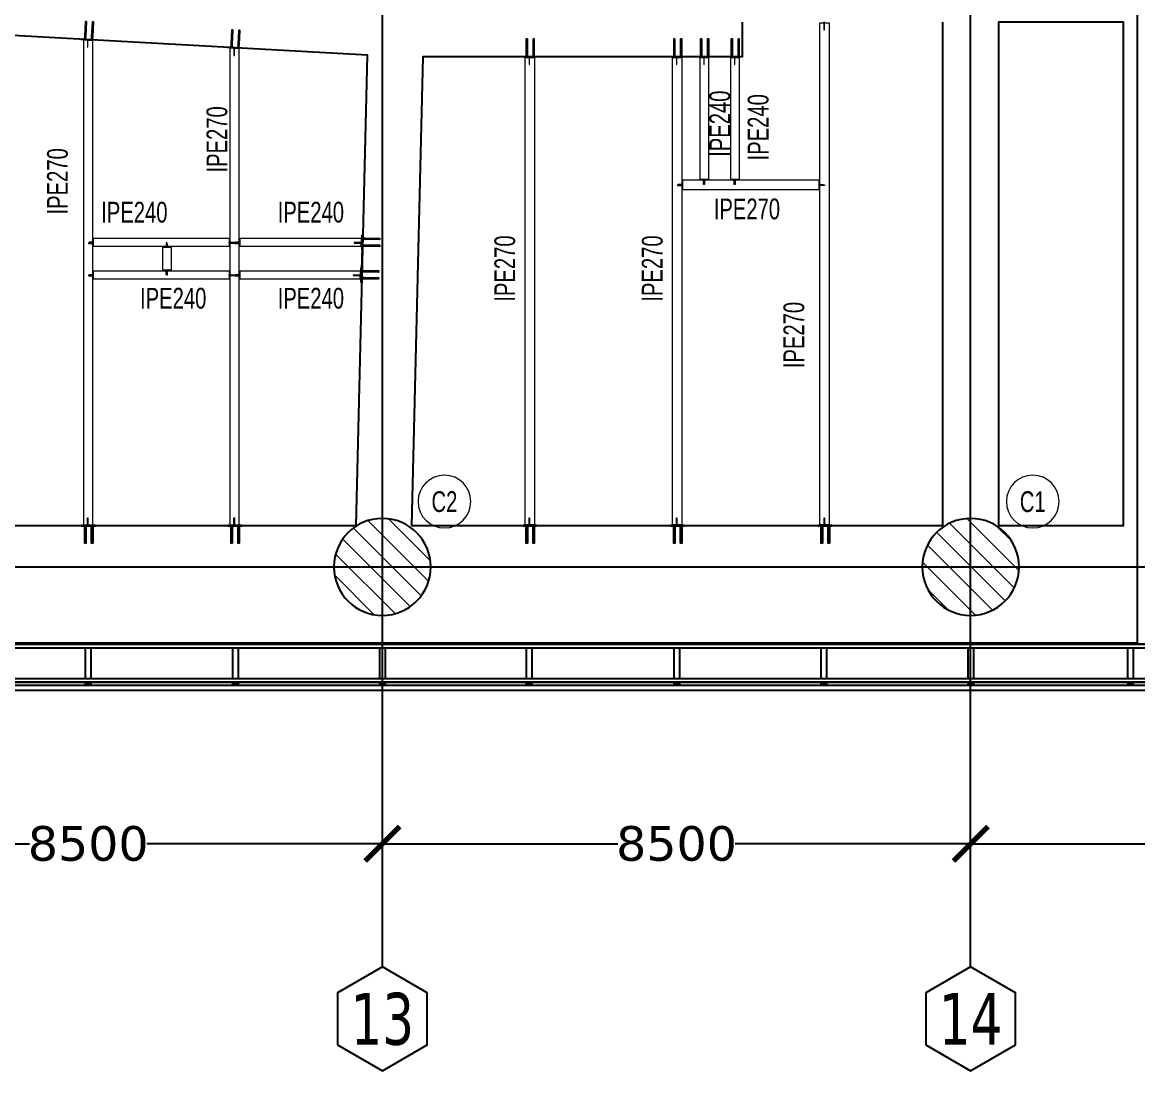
# Model space of a CAD drawing. Header units: millimetres. Extents: x -6598 to 74598, y -11659 to 33736.
# Drawn here: x 45798 to 61913, y -7280 to 7870 of the extents above; entities that cross this region are included whole.
import ezdxf
from ezdxf.enums import TextEntityAlignment as Align

# ---------------------------------------------------------------- set-up
doc = ezdxf.new("R2010")
doc.units = ezdxf.units.MM
for name, color, linetype, lineweight in [('0-1', 250, 'Continuous', 5), ('E_B_PLACA-1', 10, 'Continuous', 25), ('E_B_PLACA-2', 31, 'Continuous', 25), ('E_COLUMNAS', 1, 'Continuous', 18), ('E_COLUMNAS-2', 1, 'Continuous', 25), ('E_COLUMNAS-3', 1, 'Continuous', 35), ('E_TEXTO', 3, 'Continuous', 9), ('E_VIGAS-1', 31, 'Continuous', 25), ('E_VIGAS-2', 10, 'Continuous', 25), ('HCB-VIGAS', 4, 'Continuous', 15)]:
    doc.layers.add(name, color=color, linetype=linetype, lineweight=lineweight)
for name, color, linetype in [('COTAS', 8, 'Continuous'), ('HCB-EJES', 1, 'Continuous'), ('HCB-PLATINAS', 5, 'Continuous'), ('HCB-ROTULOS', 2, 'Continuous')]:
    doc.layers.add(name, color=color, linetype=linetype)
doc.styles.add('Arial Narrow', font='', dxfattribs={"width": 0.85, "height": 0.3})
doc.styles.add('Arial Narrow_1', font='', dxfattribs={"width": 0.85, "height": 0.3})
doc.styles.add('ROMANT', font='romant.shx', dxfattribs={"width": 0.8})
doc.styles.add('VERDANA', font='verdana.ttf')
doc.styles.get('Arial Narrow').set_extended_font_data('Arial Narrow')
doc.styles.get('Arial Narrow_1').set_extended_font_data('Arial Narrow')
doc.dimstyles.new('1.125', dxfattribs={"dimscale": 0, "dimtxt": 500, "dimasz": 500, "dimexe": 4, "dimexo": 4, "dimgap": 15, "dimtad": 0, "dimdec": 0, "dimzin": 4, "dimdsep": 46, "dimtxsty": 'ROMANT', "dimblk": 'ARCHTICK', "dimcen": -10, "dimclrd": 256, "dimclrt": 3, "dimadec": 0, "dimazin": 0, "dimtfac": 1, "dimtdec": 0, "dimtix": 1, "dimtmove": 0, "dimatfit": 0, "dimldrblk": 'OBLIQUE', "dimfxl": 0.05, "dimtolj": 1, "dimtzin": 0, "dimarcsym": 0})

# ---------------------------------------------------------------- blocks, each defined once
blk = doc.blocks.new('EST_SFM_VIGA-METALICA-SECCION-C - EST_SFM_VIGA-METALICA-UPN100-1527742-_34_00m_N_E_-NIVEL-9 DOC')
at = {"layer": 'E_VIGAS-2'}
for p, q in [((34.044, 0.018), (-34.827, 0.018)), ((-34.827, -0.032), (34.044, -0.032))]:
    blk.add_line(p, q, dxfattribs=at)
blk = doc.blocks.new('EST_SFM_VIGA-METALICA-SECCION-C - EST_SFM_VIGA-METALICA-UPN100-1527772-_34_00m_N_E_-NIVEL-9 DOC')
at = {"layer": 'E_VIGAS-2'}
for p, q in [((34.942, 0.032), (-34.929, 0.032)), ((-34.929, -0.018), (34.942, -0.018))]:
    blk.add_line(p, q, dxfattribs=at)
blk = doc.blocks.new('EST_SFM_VIGA-METALICA-SECCION-C - EST_SFM_VIGA-METALICA-UPN160-1579051-_34_00m_N_E_-NIVEL-9 DOC')
at = {"layer": 'E_VIGAS-1'}
for p, q in [((30.107, 0.047), (-30.264, 0.047)), ((-30.269, -0.018), (30.113, -0.018))]:
    blk.add_line(p, q, dxfattribs=at)
blk = doc.blocks.new('DCTIB_CNI_EST_MOD-1A-FAC_0001_rvt-1-_34_00m_N_E_-NIVEL-9 DOC')
at = {"layer": 'E_B_PLACA-1'}
for p, q in [((-74.597, 139.545), (-5.727, 139.545)), ((-5.177, 138.995), (-75.147, 138.995))]:
    blk.add_line(p, q, dxfattribs=at)
at = {"layer": 'E_B_PLACA-2'}
for p, q in [((-5.727, 139.545), (-74.597, 139.545)), ((-75.147, 138.995), (-5.177, 138.995))]:
    blk.add_line(p, q, dxfattribs=at)
at = {"layer": 'E_VIGAS-1'}
for p, q in [((-27.454, 139.567), (-27.372, 139.567)), ((-27.454, 139.567), (-27.454, 139.545)), ((-27.372, 139.567), (-27.372, 139.545)), ((-25.328, 139.567), (-25.246, 139.567)), ((-25.328, 139.567), (-25.328, 139.545)), ((-25.246, 139.567), (-25.246, 139.545)), ((-23.203, 139.567), (-23.121, 139.567)), ((-23.203, 139.567), (-23.203, 139.545)), ((-23.121, 139.567), (-23.121, 139.545)), ((-21.078, 139.567), (-20.996, 139.567)), ((-21.078, 139.545), (-21.078, 139.567)), ((-20.996, 139.545), (-20.996, 139.567)), ((-18.953, 139.567), (-18.871, 139.567)), ((-18.953, 139.567), (-18.953, 139.545)), ((-18.871, 139.567), (-18.871, 139.545)), ((-16.828, 139.567), (-16.746, 139.567)), ((-16.828, 139.567), (-16.828, 139.545)), ((-16.746, 139.567), (-16.746, 139.545)), ((-14.703, 139.567), (-14.621, 139.567)), ((-14.703, 139.567), (-14.703, 139.545)), ((-14.621, 139.567), (-14.621, 139.545)), ((-12.393, 139.567), (-12.311, 139.567)), ((-12.393, 139.545), (-12.393, 139.567)), ((-12.311, 139.545), (-12.311, 139.567)), ((-27.454, 138.995), (-27.454, 138.967)), ((-27.454, 138.967), (-27.372, 138.967)), ((-27.454, 138.966), (-27.454, 138.967)), ((-27.426, 138.966), (-27.454, 138.966)), ((-27.415, 138.961), (-27.415, 138.966)), ((-27.415, 138.947), (-27.415, 138.961)), ((-27.41, 138.966), (-27.41, 138.961)), ((-27.41, 138.961), (-27.41, 138.947)), ((-27.372, 138.966), (-27.399, 138.966)), ((-27.372, 138.995), (-27.372, 138.967)), ((-27.372, 138.967), (-27.372, 138.966)), ((-25.328, 138.995), (-25.328, 138.967)), ((-25.328, 138.967), (-25.246, 138.967)), ((-25.328, 138.966), (-25.328, 138.967)), ((-25.3, 138.966), (-25.328, 138.966)), ((-25.29, 138.961), (-25.29, 138.966)), ((-25.29, 138.947), (-25.29, 138.961)), ((-25.285, 138.966), (-25.285, 138.961)), ((-25.285, 138.961), (-25.285, 138.947)), ((-25.246, 138.966), (-25.274, 138.966)), ((-25.246, 138.995), (-25.246, 138.967)), ((-25.246, 138.967), (-25.246, 138.966)), ((-23.203, 138.995), (-23.203, 138.967)), ((-23.203, 138.967), (-23.121, 138.967)), ((-23.203, 138.966), (-23.203, 138.967)), ((-23.175, 138.966), (-23.203, 138.966)), ((-23.164, 138.961), (-23.164, 138.966)), ((-23.164, 138.947), (-23.164, 138.961)), ((-23.159, 138.966), (-23.159, 138.961)), ((-23.159, 138.961), (-23.159, 138.947)), ((-23.121, 138.966), (-23.149, 138.966)), ((-23.121, 138.995), (-23.121, 138.967)), ((-23.121, 138.967), (-23.121, 138.966)), ((-21.078, 138.967), (-21.078, 138.995)), ((-21.078, 138.966), (-21.078, 138.967)), ((-21.078, 138.967), (-20.996, 138.967)), ((-21.05, 138.966), (-21.078, 138.966)), ((-21.04, 138.961), (-21.04, 138.966)), ((-21.04, 138.947), (-21.04, 138.961)), ((-21.035, 138.966), (-21.035, 138.961)), ((-21.035, 138.961), (-21.035, 138.947)), ((-20.996, 138.966), (-21.024, 138.966)), ((-20.996, 138.967), (-20.996, 138.995)), ((-20.996, 138.967), (-20.996, 138.966)), ((-18.953, 138.995), (-18.953, 138.967)), ((-18.953, 138.967), (-18.871, 138.967)), ((-18.953, 138.966), (-18.953, 138.967)), ((-18.925, 138.966), (-18.953, 138.966)), ((-18.915, 138.961), (-18.915, 138.966)), ((-18.915, 138.947), (-18.915, 138.961)), ((-18.91, 138.966), (-18.91, 138.961)), ((-18.91, 138.961), (-18.91, 138.947)), ((-18.871, 138.966), (-18.899, 138.966)), ((-18.871, 138.995), (-18.871, 138.967)), ((-18.871, 138.967), (-18.871, 138.966)), ((-16.828, 138.995), (-16.828, 138.967)), ((-16.828, 138.967), (-16.746, 138.967)), ((-16.828, 138.966), (-16.828, 138.967)), ((-16.8, 138.966), (-16.828, 138.966)), ((-16.79, 138.961), (-16.79, 138.966)), ((-16.79, 138.947), (-16.79, 138.961)), ((-16.785, 138.966), (-16.785, 138.961)), ((-16.785, 138.961), (-16.785, 138.947)), ((-16.746, 138.966), (-16.774, 138.966)), ((-16.746, 138.995), (-16.746, 138.967)), ((-16.746, 138.967), (-16.746, 138.966)), ((-14.703, 138.995), (-14.703, 138.967)), ((-14.621, 138.967), (-14.703, 138.967)), ((-14.703, 138.967), (-14.621, 138.967)), ((-14.703, 138.966), (-14.703, 138.967)), ((-14.675, 138.966), (-14.703, 138.966)), ((-14.665, 138.961), (-14.665, 138.966)), ((-14.665, 138.947), (-14.665, 138.961)), ((-14.66, 138.966), (-14.66, 138.961)), ((-14.66, 138.961), (-14.66, 138.947)), ((-14.621, 138.966), (-14.649, 138.966)), ((-14.621, 138.995), (-14.621, 138.967)), ((-14.621, 138.967), (-14.621, 138.966)), ((-12.393, 138.967), (-12.393, 138.995)), ((-12.311, 138.967), (-12.393, 138.967)), ((-12.393, 138.966), (-12.393, 138.967)), ((-12.393, 138.967), (-12.311, 138.967)), ((-12.365, 138.966), (-12.393, 138.966)), ((-12.355, 138.961), (-12.355, 138.966)), ((-12.355, 138.947), (-12.355, 138.961)), ((-12.35, 138.966), (-12.35, 138.961)), ((-12.35, 138.961), (-12.35, 138.947)), ((-12.311, 138.966), (-12.339, 138.966)), ((-12.311, 138.967), (-12.311, 138.995)), ((-12.311, 138.967), (-12.311, 138.966))]:
    blk.add_line(p, q, dxfattribs=at)
for points, knots in [([(-27.415, 138.961), (-27.415, 138.962), (-27.415, 138.963), (-27.417, 138.965), (-27.419, 138.965), (-27.42, 138.966), (-27.421, 138.966), (-27.423, 138.966), (-27.424, 138.966), (-27.426, 138.966)], [0, 0, 0, 0, 0.285714, 0.428571, 0.571429, 0.678571, 0.732143, 0.785714, 1, 1, 1, 1]), ([(-27.426, 138.966), (-27.425, 138.966), (-27.423, 138.966), (-27.421, 138.966), (-27.419, 138.965), (-27.417, 138.964), (-27.415, 138.963), (-27.415, 138.962), (-27.415, 138.961)], [0, 0, 0, 0, 0.142857, 0.285714, 0.428571, 0.571429, 0.785714, 1, 1, 1, 1]), ([(-27.41, 138.961), (-27.41, 138.962), (-27.41, 138.963), (-27.408, 138.965), (-27.407, 138.965), (-27.405, 138.966), (-27.404, 138.966), (-27.402, 138.966), (-27.401, 138.966), (-27.399, 138.966)], [0, 0, 0, 0, 0.285714, 0.428571, 0.571429, 0.678571, 0.732143, 0.785714, 1, 1, 1, 1]), ([(-27.399, 138.966), (-27.4, 138.966), (-27.402, 138.966), (-27.404, 138.966), (-27.406, 138.965), (-27.408, 138.964), (-27.41, 138.963), (-27.41, 138.962), (-27.41, 138.961)], [0, 0, 0, 0, 0.142857, 0.285714, 0.428571, 0.571429, 0.785714, 1, 1, 1, 1]), ([(-25.29, 138.961), (-25.29, 138.962), (-25.29, 138.963), (-25.292, 138.965), (-25.293, 138.965), (-25.295, 138.966), (-25.296, 138.966), (-25.297, 138.966), (-25.299, 138.966), (-25.3, 138.966)], [0, 0, 0, 0, 0.285714, 0.428571, 0.571429, 0.678571, 0.732143, 0.785714, 1, 1, 1, 1]), ([(-25.3, 138.966), (-25.299, 138.966), (-25.298, 138.966), (-25.295, 138.966), (-25.293, 138.965), (-25.291, 138.964), (-25.29, 138.963), (-25.29, 138.962), (-25.29, 138.961)], [0, 0, 0, 0, 0.142857, 0.285714, 0.428571, 0.571429, 0.785714, 1, 1, 1, 1]), ([(-25.285, 138.961), (-25.285, 138.962), (-25.284, 138.963), (-25.283, 138.965), (-25.281, 138.965), (-25.28, 138.966), (-25.279, 138.966), (-25.277, 138.966), (-25.275, 138.966), (-25.274, 138.966)], [0, 0, 0, 0, 0.285714, 0.428571, 0.571429, 0.678571, 0.732143, 0.785714, 1, 1, 1, 1]), ([(-25.274, 138.966), (-25.275, 138.966), (-25.276, 138.966), (-25.279, 138.966), (-25.281, 138.965), (-25.283, 138.964), (-25.284, 138.963), (-25.285, 138.962), (-25.285, 138.961)], [0, 0, 0, 0, 0.142857, 0.285714, 0.428571, 0.571429, 0.785714, 1, 1, 1, 1]), ([(-23.164, 138.961), (-23.164, 138.962), (-23.165, 138.963), (-23.166, 138.965), (-23.168, 138.965), (-23.169, 138.966), (-23.17, 138.966), (-23.172, 138.966), (-23.174, 138.966), (-23.175, 138.966)], [0, 0, 0, 0, 0.285714, 0.428571, 0.571429, 0.678571, 0.732143, 0.785714, 1, 1, 1, 1]), ([(-23.175, 138.966), (-23.174, 138.966), (-23.173, 138.966), (-23.17, 138.966), (-23.168, 138.965), (-23.166, 138.964), (-23.165, 138.963), (-23.164, 138.962), (-23.164, 138.961)], [0, 0, 0, 0, 0.142857, 0.285714, 0.428571, 0.571429, 0.785714, 1, 1, 1, 1]), ([(-23.159, 138.961), (-23.159, 138.962), (-23.159, 138.963), (-23.157, 138.965), (-23.156, 138.965), (-23.154, 138.966), (-23.153, 138.966), (-23.152, 138.966), (-23.15, 138.966), (-23.149, 138.966)], [0, 0, 0, 0, 0.285714, 0.428571, 0.571429, 0.678571, 0.732143, 0.785714, 1, 1, 1, 1]), ([(-23.149, 138.966), (-23.15, 138.966), (-23.151, 138.966), (-23.154, 138.966), (-23.156, 138.965), (-23.158, 138.964), (-23.159, 138.963), (-23.159, 138.962), (-23.159, 138.961)], [0, 0, 0, 0, 0.142857, 0.285714, 0.428571, 0.571429, 0.785714, 1, 1, 1, 1]), ([(-21.05, 138.966), (-21.049, 138.966), (-21.048, 138.966), (-21.045, 138.966), (-21.043, 138.965), (-21.041, 138.964), (-21.04, 138.963), (-21.04, 138.962), (-21.04, 138.961)], [0, 0, 0, 0, 0.142857, 0.285714, 0.428571, 0.571429, 0.785714, 1, 1, 1, 1]), ([(-21.04, 138.961), (-21.04, 138.962), (-21.04, 138.963), (-21.042, 138.965), (-21.043, 138.965), (-21.045, 138.966), (-21.046, 138.966), (-21.047, 138.966), (-21.049, 138.966), (-21.05, 138.966)], [0, 0, 0, 0, 0.285714, 0.428571, 0.571429, 0.678571, 0.732143, 0.785714, 1, 1, 1, 1]), ([(-21.024, 138.966), (-21.025, 138.966), (-21.026, 138.966), (-21.029, 138.966), (-21.031, 138.965), (-21.033, 138.964), (-21.034, 138.963), (-21.035, 138.962), (-21.035, 138.961)], [0, 0, 0, 0, 0.142857, 0.285714, 0.428571, 0.571429, 0.785714, 1, 1, 1, 1]), ([(-21.035, 138.961), (-21.035, 138.962), (-21.034, 138.963), (-21.033, 138.965), (-21.031, 138.965), (-21.03, 138.966), (-21.029, 138.966), (-21.027, 138.966), (-21.025, 138.966), (-21.024, 138.966)], [0, 0, 0, 0, 0.285714, 0.428571, 0.571429, 0.678571, 0.732143, 0.785714, 1, 1, 1, 1]), ([(-18.915, 138.961), (-18.915, 138.962), (-18.915, 138.963), (-18.917, 138.965), (-18.918, 138.965), (-18.92, 138.966), (-18.921, 138.966), (-18.922, 138.966), (-18.924, 138.966), (-18.925, 138.966)], [0, 0, 0, 0, 0.285714, 0.428571, 0.571429, 0.678571, 0.732143, 0.785714, 1, 1, 1, 1]), ([(-18.925, 138.966), (-18.924, 138.966), (-18.923, 138.966), (-18.92, 138.966), (-18.918, 138.965), (-18.916, 138.964), (-18.915, 138.963), (-18.915, 138.962), (-18.915, 138.961)], [0, 0, 0, 0, 0.142857, 0.285714, 0.428571, 0.571429, 0.785714, 1, 1, 1, 1]), ([(-18.91, 138.961), (-18.91, 138.962), (-18.909, 138.963), (-18.908, 138.965), (-18.906, 138.965), (-18.905, 138.966), (-18.904, 138.966), (-18.902, 138.966), (-18.9, 138.966), (-18.899, 138.966)], [0, 0, 0, 0, 0.285714, 0.428571, 0.571429, 0.678571, 0.732143, 0.785714, 1, 1, 1, 1]), ([(-18.899, 138.966), (-18.9, 138.966), (-18.901, 138.966), (-18.904, 138.966), (-18.906, 138.965), (-18.908, 138.964), (-18.909, 138.963), (-18.91, 138.962), (-18.91, 138.961)], [0, 0, 0, 0, 0.142857, 0.285714, 0.428571, 0.571429, 0.785714, 1, 1, 1, 1]), ([(-16.79, 138.961), (-16.79, 138.962), (-16.79, 138.963), (-16.792, 138.965), (-16.793, 138.965), (-16.795, 138.966), (-16.796, 138.966), (-16.797, 138.966), (-16.799, 138.966), (-16.8, 138.966)], [0, 0, 0, 0, 0.285714, 0.428571, 0.571429, 0.678571, 0.732143, 0.785714, 1, 1, 1, 1]), ([(-16.8, 138.966), (-16.799, 138.966), (-16.798, 138.966), (-16.795, 138.966), (-16.793, 138.965), (-16.791, 138.964), (-16.79, 138.963), (-16.79, 138.962), (-16.79, 138.961)], [0, 0, 0, 0, 0.142857, 0.285714, 0.428571, 0.571429, 0.785714, 1, 1, 1, 1]), ([(-16.785, 138.961), (-16.785, 138.962), (-16.784, 138.963), (-16.783, 138.965), (-16.781, 138.965), (-16.78, 138.966), (-16.779, 138.966), (-16.777, 138.966), (-16.775, 138.966), (-16.774, 138.966)], [0, 0, 0, 0, 0.285714, 0.428571, 0.571429, 0.678571, 0.732143, 0.785714, 1, 1, 1, 1]), ([(-16.774, 138.966), (-16.775, 138.966), (-16.776, 138.966), (-16.779, 138.966), (-16.781, 138.965), (-16.783, 138.964), (-16.784, 138.963), (-16.785, 138.962), (-16.785, 138.961)], [0, 0, 0, 0, 0.142857, 0.285714, 0.428571, 0.571429, 0.785714, 1, 1, 1, 1]), ([(-14.665, 138.961), (-14.665, 138.962), (-14.665, 138.963), (-14.667, 138.965), (-14.668, 138.965), (-14.67, 138.966), (-14.671, 138.966), (-14.672, 138.966), (-14.674, 138.966), (-14.675, 138.966)], [0, 0, 0, 0, 0.285714, 0.428571, 0.571429, 0.678571, 0.732143, 0.785714, 1, 1, 1, 1]), ([(-14.675, 138.966), (-14.674, 138.966), (-14.673, 138.966), (-14.67, 138.966), (-14.668, 138.965), (-14.666, 138.964), (-14.665, 138.963), (-14.665, 138.962), (-14.665, 138.961)], [0, 0, 0, 0, 0.142857, 0.285714, 0.428571, 0.571429, 0.785714, 1, 1, 1, 1]), ([(-14.66, 138.961), (-14.66, 138.962), (-14.659, 138.963), (-14.658, 138.965), (-14.656, 138.965), (-14.655, 138.966), (-14.654, 138.966), (-14.652, 138.966), (-14.65, 138.966), (-14.649, 138.966)], [0, 0, 0, 0, 0.285714, 0.428571, 0.571429, 0.678571, 0.732143, 0.785714, 1, 1, 1, 1]), ([(-14.649, 138.966), (-14.65, 138.966), (-14.651, 138.966), (-14.654, 138.966), (-14.656, 138.965), (-14.658, 138.964), (-14.659, 138.963), (-14.66, 138.962), (-14.66, 138.961)], [0, 0, 0, 0, 0.142857, 0.285714, 0.428571, 0.571429, 0.785714, 1, 1, 1, 1]), ([(-12.365, 138.966), (-12.364, 138.966), (-12.363, 138.966), (-12.36, 138.966), (-12.358, 138.965), (-12.356, 138.964), (-12.355, 138.963), (-12.355, 138.962), (-12.355, 138.961)], [0, 0, 0, 0, 0.142857, 0.285714, 0.428571, 0.571429, 0.785714, 1, 1, 1, 1]), ([(-12.355, 138.961), (-12.355, 138.962), (-12.355, 138.963), (-12.357, 138.965), (-12.358, 138.965), (-12.36, 138.966), (-12.361, 138.966), (-12.362, 138.966), (-12.364, 138.966), (-12.365, 138.966)], [0, 0, 0, 0, 0.285714, 0.428571, 0.571429, 0.678571, 0.732143, 0.785714, 1, 1, 1, 1]), ([(-12.339, 138.966), (-12.34, 138.966), (-12.341, 138.966), (-12.344, 138.966), (-12.346, 138.965), (-12.348, 138.964), (-12.349, 138.963), (-12.35, 138.962), (-12.35, 138.961)], [0, 0, 0, 0, 0.142857, 0.285714, 0.428571, 0.571429, 0.785714, 1, 1, 1, 1]), ([(-12.35, 138.961), (-12.35, 138.962), (-12.349, 138.963), (-12.348, 138.965), (-12.346, 138.965), (-12.345, 138.966), (-12.344, 138.966), (-12.342, 138.966), (-12.34, 138.966), (-12.339, 138.966)], [0, 0, 0, 0, 0.285714, 0.428571, 0.571429, 0.678571, 0.732143, 0.785714, 1, 1, 1, 1])]:
    blk.add_open_spline(points, degree=3, knots=knots, dxfattribs=at)
at = {"layer": 'E_VIGAS-2'}
for p, q in [((-27.454, 139.495), (-27.454, 139.045)), ((-27.372, 139.495), (-27.372, 139.045)), ((-25.328, 139.495), (-25.328, 139.045)), ((-25.246, 139.495), (-25.246, 139.045)), ((-23.203, 139.495), (-23.203, 139.045)), ((-23.121, 139.495), (-23.121, 139.045)), ((-21.078, 139.045), (-21.078, 139.495)), ((-20.996, 139.045), (-20.996, 139.495)), ((-18.953, 139.495), (-18.953, 139.045)), ((-18.871, 139.495), (-18.871, 139.045)), ((-16.828, 139.495), (-16.828, 139.045)), ((-16.746, 139.495), (-16.746, 139.045)), ((-14.703, 139.495), (-14.703, 139.045)), ((-14.621, 139.495), (-14.621, 139.045)), ((-12.393, 139.045), (-12.393, 139.495)), ((-12.311, 139.045), (-12.311, 139.495))]:
    blk.add_line(p, q, dxfattribs=at)
at = {"layer": 'E_VIGAS-1'}
for name, p in [('EST_SFM_VIGA-METALICA-SECCION-C - EST_SFM_VIGA-METALICA-UPN100-1527742-_34_00m_N_E_-NIVEL-9 DOC', (-39.77, 139.527)), ('EST_SFM_VIGA-METALICA-SECCION-C - EST_SFM_VIGA-METALICA-UPN160-1579051-_34_00m_N_E_-NIVEL-9 DOC', (-40.084, 138.9)), ('EST_SFM_VIGA-METALICA-SECCION-C - EST_SFM_VIGA-METALICA-UPN100-1527772-_34_00m_N_E_-NIVEL-9 DOC', (-40.169, 139.013))]:
    blk.add_blockref(name, p, dxfattribs=at)
blk = doc.blocks.new('EST_SCM_COLUMNA-SECCION-CIRCULAR - EST_SCM_COLUMNA-CONCRETO-CIRCULAR_Ø_140cm-V12-_34_00m_N_E_-NIVEL-9 DOC')
at = {"layer": 'E_COLUMNAS'}
h = blk.add_hatch(dxfattribs=at)
h.set_pattern_fill('FP_10', color=256, style=0, pattern_type=2)
h.set_pattern_definition([(135, (23.162, -140.662), (-0.15909903, -0.15909903), [])])
h.paths.add_polyline_path([(0, -0.7), (0.091, -0.694), (0.181, -0.676), (0.279, -0.641), (0.35, -0.606), (0.426, -0.555), (0.501, -0.488), (0.56, -0.419), (0.609, -0.344), (0.648, -0.263), (0.677, -0.177), (0.694, -0.084), (0.7, 0), (0.694, 0.091), (0.676, 0.181), (0.647, 0.268), (0.606, 0.35), (0.555, 0.426), (0.495, 0.495), (0.423, 0.557), (0.35, 0.606), (0.268, 0.647), (0.181, 0.676), (0.084, 0.694), (0, 0.7), (-0.091, 0.694), (-0.185, 0.675), (-0.279, 0.641), (-0.359, 0.6), (-0.435, 0.548), (-0.501, 0.488), (-0.56, 0.419), (-0.609, 0.344), (-0.648, 0.263), (-0.677, 0.177), (-0.694, 0.088), (-0.7, 0), (-0.694, -0.091), (-0.676, -0.181), (-0.647, -0.268), (-0.606, -0.35), (-0.555, -0.426), (-0.495, -0.495), (-0.426, -0.555), (-0.35, -0.606), (-0.268, -0.647), (-0.181, -0.676), (-0.091, -0.694)])
at = {"layer": 'E_COLUMNAS-2'}
for start, end in [(360, 180), (180, 360)]:
    blk.add_arc((0, 0), 0.7, start, end, dxfattribs=at)
blk = doc.blocks.new('EST_SCM_COLUMNA-SECCION-CIRCULAR - EST_SCM_COLUMNA-CONCRETO-CIRCULAR_Ø_140cm-V13-_34_00m_N_E_-NIVEL-9 DOC')
at = {"layer": 'E_COLUMNAS'}
h = blk.add_hatch(dxfattribs=at)
h.set_pattern_fill('FP_11', color=256, style=0, pattern_type=2)
h.set_pattern_definition([(135, (14.662, -140.662), (-0.15909903, -0.15909903), [])])
h.paths.add_polyline_path([(0, -0.7), (0.091, -0.694), (0.181, -0.676), (0.268, -0.647), (0.35, -0.606), (0.426, -0.555), (0.495, -0.495), (0.555, -0.426), (0.606, -0.35), (0.651, -0.256), (0.678, -0.174), (0.694, -0.084), (0.7, 0), (0.694, 0.091), (0.676, 0.181), (0.647, 0.268), (0.606, 0.35), (0.555, 0.426), (0.495, 0.495), (0.426, 0.555), (0.35, 0.606), (0.268, 0.647), (0.169, 0.679), (0.08, 0.695), (-0.004, 0.7), (-0.091, 0.694), (-0.183, 0.675), (-0.268, 0.647), (-0.359, 0.6), (-0.426, 0.555), (-0.495, 0.495), (-0.555, 0.426), (-0.609, 0.345), (-0.65, 0.258), (-0.678, 0.174), (-0.694, 0.084), (-0.7, 0), (-0.694, -0.091), (-0.676, -0.181), (-0.647, -0.268), (-0.606, -0.35), (-0.555, -0.426), (-0.495, -0.495), (-0.426, -0.555), (-0.35, -0.606), (-0.259, -0.65), (-0.168, -0.679), (-0.091, -0.694)])
at = {"layer": 'E_COLUMNAS-2'}
for start, end in [(360, 180), (180, 360)]:
    blk.add_arc((0, 0), 0.7, start, end, dxfattribs=at)
blk = doc.blocks.new('_ArchTick')
at = {"color": 0, "linetype": 'ByBlock', "const_width": 0.15}
blk.add_lwpolyline([(-0.5, -0.5), (0.5, 0.5)], dxfattribs=at)
blk = doc.blocks.new('*D469')
at = {"layer": 'COTAS', "color": 0, "lineweight": -2, "transparency": 16777216}
for p, q in [((42500, -5776), (42500, -3996)), ((51000, -5776), (51000, -3996))]:
    blk.add_line(p, q, dxfattribs=at)
at = {"layer": 'COTAS', "lineweight": -2, "transparency": 16777216}
for p, q in [((42500, -4000), (45904, -4000)), ((51000, -4000), (47596, -4000))]:
    blk.add_line(p, q, dxfattribs=at)
at = {"layer": 'Defpoints', "color": 0, "transparency": 16777216}
for p in [(42500, -4000), (42500, -5780), (51000, -5780)]:
    blk.add_point(p, dxfattribs=at)
at = {"layer": 'COTAS', "lineweight": -2, "transparency": 16777216, "xscale": 500, "yscale": 500, "zscale": 500, "rotation": 180}
blk.add_blockref('_ArchTick', (42500, -4000), dxfattribs=at)
at = {"layer": 'COTAS', "lineweight": -2, "transparency": 16777216, "xscale": 500, "yscale": 500, "zscale": 500}
blk.add_blockref('_ArchTick', (51000, -4000), dxfattribs=at)
at = {"layer": 'COTAS', "color": 3, "transparency": 16777216, "insert": (46750, -4000), "char_height": 500, "attachment_point": 5, "style": 'VERDANA'}
blk.add_mtext('\\A1;8500', dxfattribs=at)
blk = doc.blocks.new('_Oblique')
at = {"color": 0, "linetype": 'ByBlock', "lineweight": -2}
blk.add_line((-0.5, -0.5), (0.5, 0.5), dxfattribs=at)
blk = doc.blocks.new('*D470')
at = {"layer": 'COTAS', "color": 0, "lineweight": -2, "transparency": 16777216}
for p, q in [((51000, -5776), (51000, -3996)), ((59500, -5776), (59500, -3996))]:
    blk.add_line(p, q, dxfattribs=at)
at = {"layer": 'COTAS', "lineweight": -2, "transparency": 16777216}
for p, q in [((51000, -4000), (54404, -4000)), ((59500, -4000), (56096, -4000))]:
    blk.add_line(p, q, dxfattribs=at)
at = {"layer": 'Defpoints', "color": 0, "transparency": 16777216}
for p in [(51000, -4000), (51000, -5780), (59500, -5780)]:
    blk.add_point(p, dxfattribs=at)
at = {"layer": 'COTAS', "lineweight": -2, "transparency": 16777216, "xscale": 500, "yscale": 500, "zscale": 500, "rotation": 180}
blk.add_blockref('_ArchTick', (51000, -4000), dxfattribs=at)
at = {"layer": 'COTAS', "lineweight": -2, "transparency": 16777216, "xscale": 500, "yscale": 500, "zscale": 500}
blk.add_blockref('_ArchTick', (59500, -4000), dxfattribs=at)
at = {"layer": 'COTAS', "color": 3, "transparency": 16777216, "insert": (55250, -4000), "char_height": 500, "attachment_point": 5, "style": 'VERDANA'}
blk.add_mtext('\\A1;8500', dxfattribs=at)
blk = doc.blocks.new('*D455')
at = {"layer": 'COTAS', "color": 0, "lineweight": -2, "transparency": 16777216}
for p, q in [((59500, -5776), (59500, -3996)), ((68000, -5776), (68000, -3996))]:
    blk.add_line(p, q, dxfattribs=at)
at = {"layer": 'COTAS', "lineweight": -2, "transparency": 16777216}
for p, q in [((59500, -4000), (62904, -4000)), ((68000, -4000), (64596, -4000))]:
    blk.add_line(p, q, dxfattribs=at)
at = {"layer": 'Defpoints', "color": 0, "transparency": 16777216}
for p in [(68000, -4000), (59500, -5780), (68000, -5780)]:
    blk.add_point(p, dxfattribs=at)
at = {"layer": 'COTAS', "lineweight": -2, "transparency": 16777216, "xscale": 500, "yscale": 500, "zscale": 500, "rotation": 180}
blk.add_blockref('_ArchTick', (59500, -4000), dxfattribs=at)
at = {"layer": 'COTAS', "lineweight": -2, "transparency": 16777216, "xscale": 500, "yscale": 500, "zscale": 500}
blk.add_blockref('_ArchTick', (68000, -4000), dxfattribs=at)
at = {"layer": 'COTAS', "color": 3, "transparency": 16777216, "insert": (63750, -4000), "char_height": 500, "attachment_point": 5, "style": 'VERDANA'}
blk.add_mtext('\\A1;8500', dxfattribs=at)
blk = doc.blocks.new('CNI_TAG COLUMNAS CONCRETO MARCA - CNI_COLUMNA CONCRETO-582370-PLANTA TIPO PISO 18 A PISO 23')
at = {"layer": 'E_TEXTO'}
for start, end in [(360, 180), (180, 360)]:
    blk.add_arc((0.00026, -0.00015), 0.00254, start, end, dxfattribs=at)

msp = doc.modelspace()

# ---------------------------------------------------------------- linework, layer by layer
at = {"layer": 'E_VIGAS-1', "color": 30, "true_color": 0xf26722}
msp.add_lwpolyline([(61910.1, 26585.6), (6100.1, 26585.6), (6100.1, -1095.8), (61910.1, -1095.9)], close=True, dxfattribs=at)
for points in [[(50622.8, 600), (50786.1, 7393.5), (42800.1, 7839.3), (42800.1, 632.5), (42860.6, 600), (50622.8, 600)], [(56200.1, 7870.1), (56200.1, 7370.1), (56035, 7370.1), (55735, 7370.1), (51585.7, 7370.1), (51423.1, 600), (59100.3, 600), (59100.3, 7870.2)], [(59900.3, 600), (61710.1, 600), (61710.1, 7870.1), (59900.3, 7870.1), (59900.3, 600)], [(50703.1, 4281.1), (50711.9, 4629.1), (50703.1, 4629.1)]]:
    msp.add_lwpolyline(points, dxfattribs=at)
at = {"layer": 'HCB-EJES'}
for p, q in [((51000.1, -5780.2), (51000.1, 31280.5)), ((59500.1, -5780.2), (59500.1, 31280.5)), ((-5098.2, 0), (73098.4, 0))]:
    msp.add_line(p, q, dxfattribs=at)
at = {"layer": 'HCB-PLATINAS', "color": 5}
for points in [[(46701, 7628.8), (46704.6, 7627.1), (46708.3, 7628.4), (46710.3, 7629.2), (46713, 7634.7), (46715.1, 7672.1), (46726.4, 7876.3), (46710.4, 7877.2), (46699.1, 7673), (46697, 7635.6), (46699, 7629.8)], [(46800.9, 7623.3), (46804.4, 7621.6), (46808.1, 7622.9), (46810.2, 7623.6), (46812.8, 7629.1), (46814.9, 7666.6), (46826.2, 7870.8), (46810.2, 7871.7), (46798.9, 7667.5), (46796.9, 7630), (46798.9, 7624.2)], [(48816.2, 7510.6), (48819.8, 7508.9), (48823.5, 7510.2), (48825.6, 7511), (48828.2, 7516.5), (48830.3, 7553.9), (48841.6, 7758.1), (48825.6, 7759), (48814.3, 7554.8), (48812.2, 7517.4), (48814.3, 7511.6)], [(48916.1, 7505.1), (48919.6, 7503.4), (48923.3, 7504.7), (48925.4, 7505.4), (48928.1, 7511), (48930.1, 7548.4), (48941.4, 7752.6), (48925.5, 7753.5), (48914.2, 7549.3), (48912.1, 7511.8), (48914.1, 7506.1)], [(53083.4, 7377.6), (53087.1, 7376.1), (53090.7, 7377.6), (53092.7, 7378.5), (53095.1, 7384.1), (53095.1, 7421.6), (53095.1, 7626.1), (53079.1, 7626.1), (53079.1, 7421.6), (53079.1, 7384.1), (53081.4, 7378.5)], [(53183.4, 7377.6), (53187.1, 7376.1), (53190.7, 7377.6), (53192.7, 7378.5), (53195.1, 7384.1), (53195.1, 7421.6), (53195.1, 7626.1), (53179.1, 7626.1), (53179.1, 7421.6), (53179.1, 7384.1), (53181.4, 7378.5)], [(55213.4, 7377.6), (55217, 7376.1), (55220.6, 7377.6), (55222.7, 7378.5), (55225, 7384.1), (55225, 7421.6), (55225, 7626.1), (55209, 7626.1), (55209, 7421.6), (55209, 7384.1), (55211.3, 7378.5)], [(55313.4, 7377.6), (55317, 7376.1), (55320.6, 7377.6), (55322.7, 7378.5), (55325, 7384.1), (55325, 7421.6), (55325, 7626.1), (55309, 7626.1), (55309, 7421.6), (55309, 7384.1), (55311.3, 7378.5)], [(55603.4, 7377.6), (55607, 7376.1), (55610.7, 7377.6), (55612.7, 7378.5), (55615, 7384.1), (55615, 7421.6), (55615, 7626.1), (55599, 7626.1), (55599, 7421.6), (55599, 7384.1), (55601.4, 7378.5)], [(55703.4, 7377.6), (55707, 7376.1), (55710.7, 7377.6), (55712.7, 7378.5), (55715, 7384.1), (55715, 7421.6), (55715, 7626.1), (55699, 7626.1), (55699, 7421.6), (55699, 7384.1), (55701.4, 7378.5)], [(56045.5, 7377.6), (56049.1, 7376.1), (56052.8, 7377.6), (56054.8, 7378.5), (56057.1, 7384.1), (56057.1, 7421.6), (56057.1, 7626.1), (56041.1, 7626.1), (56041.1, 7421.6), (56041.1, 7384.1), (56043.5, 7378.5)], [(56145.5, 7377.6), (56149.1, 7376.1), (56152.8, 7377.6), (56154.8, 7378.5), (56157.1, 7384.1), (56157.1, 7421.6), (56157.1, 7626.1), (56141.1, 7626.1), (56141.1, 7421.6), (56141.1, 7384.1), (56143.5, 7378.5)], [(50710.8, 4739.7), (50709.4, 4743.3), (50710.9, 4746.9), (50711.8, 4748.9), (50717.5, 4751.2), (50755, 4750.6), (50959.5, 4747.5), (50959.2, 4731.5), (50754.8, 4734.6), (50717.3, 4735.2), (50711.6, 4737.6)], [(50709.3, 4639.7), (50707.9, 4643.3), (50709.4, 4646.9), (50710.3, 4649), (50716, 4651.2), (50753.5, 4650.6), (50958, 4647.5), (50957.7, 4631.5), (50753.2, 4634.6), (50715.7, 4635.2), (50710.1, 4637.6)], [(50697.4, 4269.4), (50696, 4273), (50697.5, 4276.6), (50698.4, 4278.6), (50704.1, 4280.9), (50741.6, 4280.3), (50946, 4277.2), (50945.8, 4261.2), (50741.3, 4264.3), (50703.8, 4264.9), (50698.2, 4267.3)], [(50695.9, 4169.4), (50694.4, 4173), (50696, 4176.6), (50696.9, 4178.7), (50702.6, 4180.9), (50740.1, 4180.3), (50944.5, 4177.2), (50944.3, 4161.2), (50739.8, 4164.3), (50702.3, 4164.9), (50696.7, 4167.3)], [(46703.4, 592.5), (46707.1, 594), (46710.7, 592.5), (46712.7, 591.7), (46715.1, 586), (46715.1, 548.5), (46715.1, 344), (46699.1, 344), (46699.1, 548.5), (46699.1, 586), (46701.4, 591.7)], [(46803.4, 592.5), (46807.1, 594), (46810.7, 592.5), (46812.7, 591.7), (46815.1, 586), (46815.1, 548.5), (46815.1, 344), (46799.1, 344), (46799.1, 548.5), (46799.1, 586), (46801.4, 591.7)], [(48818.7, 592.5), (48822.3, 594), (48825.9, 592.5), (48827.9, 591.7), (48830.3, 586), (48830.3, 548.5), (48830.3, 344), (48814.3, 344), (48814.3, 548.5), (48814.3, 586), (48816.6, 591.7)], [(48918.7, 592.5), (48922.3, 594), (48925.9, 592.5), (48927.9, 591.7), (48930.3, 586), (48930.3, 548.5), (48930.3, 344), (48914.3, 344), (48914.3, 548.5), (48914.3, 586), (48916.6, 591.7)], [(53083.4, 592.5), (53087.1, 594), (53090.7, 592.5), (53092.7, 591.7), (53095.1, 586), (53095.1, 548.5), (53095.1, 344), (53079.1, 344), (53079.1, 548.5), (53079.1, 586), (53081.4, 591.7)], [(53183.4, 592.5), (53187.1, 594), (53190.7, 592.5), (53192.7, 591.7), (53195.1, 586), (53195.1, 548.5), (53195.1, 344), (53179.1, 344), (53179.1, 548.5), (53179.1, 586), (53181.4, 591.7)], [(55213.4, 592.5), (55217, 594), (55220.6, 592.5), (55222.7, 591.7), (55225, 586), (55225, 548.5), (55225, 344), (55209, 344), (55209, 548.5), (55209, 586), (55211.3, 591.7)], [(55313.4, 592.5), (55317, 594), (55320.6, 592.5), (55322.7, 591.7), (55325, 586), (55325, 548.5), (55325, 344), (55309, 344), (55309, 548.5), (55309, 586), (55311.3, 591.7)], [(57346.7, 592.5), (57350.4, 594), (57354, 592.5), (57356, 591.7), (57358.4, 586), (57358.4, 548.5), (57358.4, 344), (57342.4, 344), (57342.4, 548.5), (57342.4, 586), (57344.7, 591.7)], [(57446.7, 592.5), (57450.4, 594), (57454, 592.5), (57456, 591.7), (57458.4, 586), (57458.4, 548.5), (57458.4, 344), (57442.4, 344), (57442.4, 548.5), (57442.4, 586), (57444.7, 591.7)]]:
    msp.add_lwpolyline(points, close=True, dxfattribs=at)
at = {"layer": 'HCB-PLATINAS', "color": 4}
for points in [[(46650.5, 7630.1), (46850.2, 7619.1), (46849.9, 7613), (46650.2, 7624.1)], [(48765.8, 7511.9), (48965.5, 7500.9), (48965.1, 7494.8), (48765.4, 7505.9)], [(53033, 7376.1), (53233, 7376.1), (53233, 7370.1), (53033, 7370.1)], [(55162.9, 7376.1), (55360.2, 7376.1), (55360.2, 7370.1), (55162.9, 7370.1)], [(55555, 7376.1), (55752.4, 7376.1), (55752.4, 7370.1), (55555, 7370.1)], [(55996.6, 7376.1), (56192.5, 7376.1), (56192.5, 7370.1), (55996.6, 7370.1)], [(50707, 4589.2), (50710.1, 4789.2), (50704.1, 4789.3), (50701, 4589.3)], [(50693.6, 4118.9), (50696.7, 4318.9), (50690.7, 4319), (50687.6, 4119)], [(46653, 594), (46853, 594), (46853, 600), (46653, 600)], [(48768.2, 594), (48968.2, 594), (48968.2, 600), (48768.2, 600)], [(53033, 594), (53233, 594), (53233, 600), (53033, 600)], [(55162.9, 594), (55362.9, 594), (55362.9, 600), (55162.9, 600)], [(57296.3, 594), (57496.3, 594), (57496.3, 600), (57296.3, 600)]]:
    msp.add_lwpolyline(points, close=True, dxfattribs=at)
at = {"layer": 'HCB-ROTULOS'}
for points in [[(50350.6, -6905.2), (51000.1, -7280.2), (51649.6, -6905.2), (51649.6, -6155.2), (51000.1, -5780.2), (50350.6, -6155.2)], [(58850.6, -6905.2), (59500.1, -7280.2), (60149.6, -6905.2), (60149.6, -6155.2), (59500.1, -5780.2), (58850.6, -6155.2)]]:
    msp.add_lwpolyline(points, close=True, dxfattribs=at)
at = {"layer": 'HCB-VIGAS'}
for points in [[(57322.6, 7860.2), (57457.6, 7860.3), (57457.6, 610), (57322.6, 610)], [(57380.7, 7870.2), (57380.7, 7760.2), (57386.7, 7760.2), (57386.7, 7870.2)], [(46682.6, 610), (46817.6, 610), (46817.6, 7604.8), (46682.6, 7612.4)], [(46740.8, 7619.1), (46740.8, 7508.6), (46746.8, 7508.6), (46746.8, 7618.8)], [(48797.8, 610), (48932.8, 610), (48932.8, 7486.7), (48797.8, 7494.2)], [(48856, 7500.9), (48856, 7390.4), (48862, 7390.4), (48862, 7500.6)], [(53062.6, 7360.1), (53197.6, 7360.1), (53197.6, 610), (53062.6, 610)], [(53120.8, 7370.1), (53120.8, 7260.1), (53126.8, 7260.1), (53126.8, 7370.1)], [(55192.5, 7360), (55327.5, 7360), (55327.5, 610), (55192.5, 610)], [(55250.7, 7370.1), (55250.7, 7260.1), (55256.7, 7260.1), (55256.7, 7370.1)], [(55593.5, 7360), (55713.5, 7360), (55713, 5600.1), (55593, 5600.1)], [(55643.8, 7370.1), (55643.8, 7260.1), (55649.8, 7260.1), (55649.8, 7370.1)], [(56035.6, 7360), (56155.6, 7360), (56155.1, 5600.1), (56035.1, 5600.1)], [(56085.9, 7370.1), (56085.9, 7260.1), (56091.9, 7260.1), (56091.9, 7370.1)], [(55327.1, 5509.7), (55327.1, 5519.7), (55263.3, 5519.7), (55263.3, 5509.7)], [(55337.5, 5525.9), (55275.1, 5525.9), (55275.1, 5519.7), (55337.5, 5519.7)], [(55337.5, 5455.3), (57312.5, 5455.3), (57312.5, 5590.3), (55337.5, 5590.3)], [(55649.9, 5525.9), (55639.9, 5525.9), (55639.9, 5590.1), (55649.9, 5590.1)], [(55649.9, 5600.1), (55656.1, 5600.1), (55656.1, 5525.9), (55649.9, 5525.9)], [(56092, 5525.9), (56082, 5525.9), (56082, 5590.1), (56092, 5590.1)], [(56092, 5600.1), (56098.2, 5600.1), (56098.2, 5525.9), (56092, 5525.9)], [(57312.5, 5525.9), (57374.9, 5525.9), (57374.9, 5519.7), (57312.5, 5519.7)], [(57322.9, 5509.7), (57322.9, 5519.7), (57386.7, 5519.7), (57386.7, 5509.7)], [(46817.5, 4675.7), (46817.5, 4685.7), (46753.3, 4685.7), (46753.3, 4675.7)], [(46828.5, 4685.7), (46828.5, 4691.9), (46763.3, 4691.9), (46763.3, 4685.7)], [(46828.5, 4749.2), (48788.8, 4749.2), (48788.8, 4629.2), (46828.5, 4629.2)], [(47887, 4685.7), (47877, 4685.7), (47877, 4629.2), (47887, 4629.2)], [(47887, 4619.2), (47893.2, 4619.2), (47893.2, 4675.7), (47887, 4675.7)], [(48788.8, 4685.7), (48788.8, 4691.9), (48851.9, 4691.9), (48851.9, 4685.7)], [(48797.7, 4675.7), (48797.7, 4685.7), (48861.9, 4685.7), (48861.9, 4675.7)], [(48868.5, 4676.1), (48932.7, 4676.1), (48932.7, 4686.1), (48868.5, 4686.1)], [(48943.8, 4686.1), (48943.8, 4692.3), (48878.5, 4692.3), (48878.5, 4686.1)], [(50690, 4629.8), (48943.8, 4629.2), (48943.8, 4749.2), (50693.4, 4749.2)], [(50592.5, 4686.1), (50592.5, 4680.1), (50702.5, 4680.1), (50702.5, 4686.1)], [(47830.2, 4619.2), (47950.2, 4619.2), (47950.2, 4289.2), (47830.2, 4289.2)], [(46817.5, 4205.7), (46817.5, 4215.7), (46753.3, 4215.7), (46753.3, 4205.7)], [(46828.5, 4215.7), (46828.5, 4221.9), (46763.3, 4221.9), (46763.3, 4215.7)], [(46828.5, 4279.2), (48788.8, 4279.2), (48788.8, 4159.2), (46828.5, 4159.2)], [(47887.1, 4222.3), (47877.1, 4222.3), (47877.1, 4279.2), (47887.1, 4279.2)], [(47893.3, 4289.2), (47887.1, 4289.2), (47887.1, 4222.3), (47893.3, 4222.3)], [(48788.8, 4216.1), (48788.8, 4222.3), (48851.9, 4222.3), (48851.9, 4216.1)], [(48797.7, 4206.1), (48797.7, 4216.1), (48861.9, 4216.1), (48861.9, 4206.1)], [(48868.5, 4206.1), (48932.7, 4206.1), (48932.7, 4216.1), (48868.5, 4216.1)], [(48943.8, 4216.1), (48943.8, 4222.3), (48878.5, 4222.3), (48878.5, 4216.1)], [(50676.6, 4159.2), (48943.8, 4159.2), (48943.8, 4279.2), (50680, 4279.2)], [(50579.1, 4215.8), (50579.1, 4209.8), (50689.1, 4209.8), (50689.1, 4215.8)], [(46740.8, 600), (46740.8, 710), (46746.8, 710), (46746.8, 600)], [(48856, 600), (48856, 710), (48862, 710), (48862, 600)], [(53120.8, 600), (53120.8, 710), (53126.8, 710), (53126.8, 600)], [(55250.7, 600), (55250.7, 710), (55256.7, 710), (55256.7, 600)], [(57384.1, 600), (57384.1, 710), (57390.1, 710), (57390.1, 600)]]:
    msp.add_lwpolyline(points, close=True, dxfattribs=at)

# ---------------------------------------------------------------- block references
at = {"layer": '0-1', "xscale": 1000, "yscale": 1000, "zscale": 1000}
msp.add_blockref('DCTIB_CNI_EST_MOD-1A-FAC_0001_rvt-1-_34_00m_N_E_-NIVEL-9 DOC', (74162.2, -140662.4), dxfattribs=at)
at = {"layer": 'E_COLUMNAS-3', "xscale": 1000, "yscale": 1000, "zscale": 1000}
for name, p in [('EST_SCM_COLUMNA-SECCION-CIRCULAR - EST_SCM_COLUMNA-CONCRETO-CIRCULAR_Ø_140cm-V12-_34_00m_N_E_-NIVEL-9 DOC', (51000.1, 0)), ('EST_SCM_COLUMNA-SECCION-CIRCULAR - EST_SCM_COLUMNA-CONCRETO-CIRCULAR_Ø_140cm-V13-_34_00m_N_E_-NIVEL-9 DOC', (59500.1, 0))]:
    msp.add_blockref(name, p, dxfattribs=at)
at = {"layer": 'E_TEXTO', "xscale": 149999.9999999996, "yscale": 149999.9999999996, "zscale": 149999.9999999996}
for p in [(51858, 966.1), (60358, 966.1)]:
    msp.add_blockref('CNI_TAG COLUMNAS CONCRETO MARCA - CNI_COLUMNA CONCRETO-582370-PLANTA TIPO PISO 18 A PISO 23', p, dxfattribs=at)

# ---------------------------------------------------------------- texts
at = {"layer": 'E_TEXTO', "style": 'Arial Narrow', "width": 0.85}
for s, p in [('C2', (51897.1, 943.8)), ('C1', (60397.1, 943.8))]:
    msp.add_text(s, height=300, dxfattribs=at).set_placement(p, align=Align.MIDDLE_CENTER)
at = {"layer": 'E_TEXTO', "char_height": 300, "width": 1206.139, "attachment_point": 1, "rotation": 90, "style": 'Arial Narrow_1'}
for s, insert in [('IPE240', (55725.8, 5925.8)), ('IPE240', (56279.3, 5874)), ('IPE270', (48459.4, 5699.2)), ('IPE270', (46155.3, 5092.9)), ('IPE270', (52618.8, 3832.8)), ('IPE270', (54748.8, 3832.8)), ('IPE270', (56795.3, 2871.9))]:
    msp.add_mtext(s, dxfattribs=dict(at, insert=insert))
at = {"layer": 'E_TEXTO', "char_height": 300, "width": 1206.139, "attachment_point": 1, "style": 'Arial Narrow_1'}
for s, insert in [('IPE270', (55788.2, 5323.5)), ('IPE240', (46937.5, 5276.4)), ('IPE240', (49488, 5276.4)), ('IPE240', (47499.1, 4032.8)), ('IPE240', (49488, 4032.8))]:
    msp.add_mtext(s, dxfattribs=dict(at, insert=insert))
at = {"layer": 'HCB-ROTULOS', "color": 4, "style": 'VERDANA', "width": 0.7}
for s, p in [('13', (51000.1, -6530.2)), ('14', (59500.1, -6530.2))]:
    msp.add_text(s, height=750, dxfattribs=at).set_placement(p, align=Align.MIDDLE_CENTER)

# ---------------------------------------------------------------- dimensions: what is measured, and where the dimension line sits
at = {"layer": 'COTAS'}
for base, p1, p2, picture, middle in [((42500.1, -4000), (51000.1, -5780.2), (42500.1, -5780.2), '*D469', (46750.1, -4000)), ((51000.1, -4000), (59500.1, -5780.2), (51000.1, -5780.2), '*D470', (55250.1, -4000))]:
    dim = msp.add_linear_dim(base=base, p1=p1, p2=p2, dimstyle='1.125', override={"dimscale": 1, "dimtxsty": 'VERDANA'}, dxfattribs=at)
    dim.commit()
    dim.dimension.update_dxf_attribs({"geometry": picture, "text_midpoint": middle})
dim = msp.add_linear_dim(base=(68000.1, -4000), p1=(59500.1, -5780.2), p2=(68000.1, -5780.2), angle=180, dimstyle='1.125', override={"dimscale": 1, "dimtxsty": 'VERDANA'}, dxfattribs=at)
dim.commit()
dim.dimension.update_dxf_attribs({"geometry": '*D455', "text_midpoint": (63750.1, -4000)})

doc.saveas('drawing.dxf')
